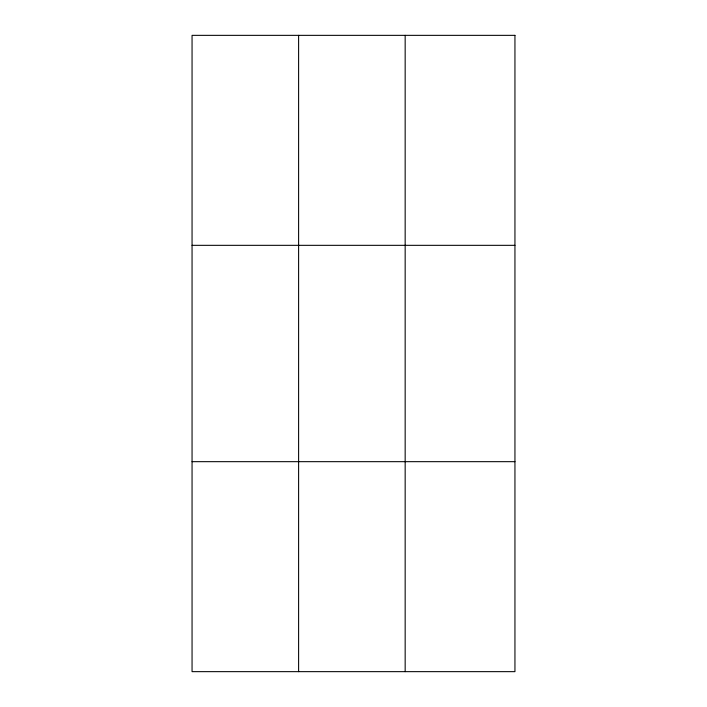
<?xml version="1.0" encoding="UTF-8"?>
<svg xmlns="http://www.w3.org/2000/svg" width="707" height="707" viewBox="0 0 707 707"><rect width="100%" height="100%" fill="white"/><g stroke="black" fill="none" stroke-linecap="round" stroke-linejoin="round"><path stroke-width="1.06" d="M298.61 35.35L298.61 671.65M405.164 35.35L405.164 671.65M192.057 245.329L514.943 245.329M192.057 461.671L514.943 461.671M514.943 35.35L514.943 671.65L192.057 671.65L192.057 35.35L514.943 35.35"/></g></svg>
